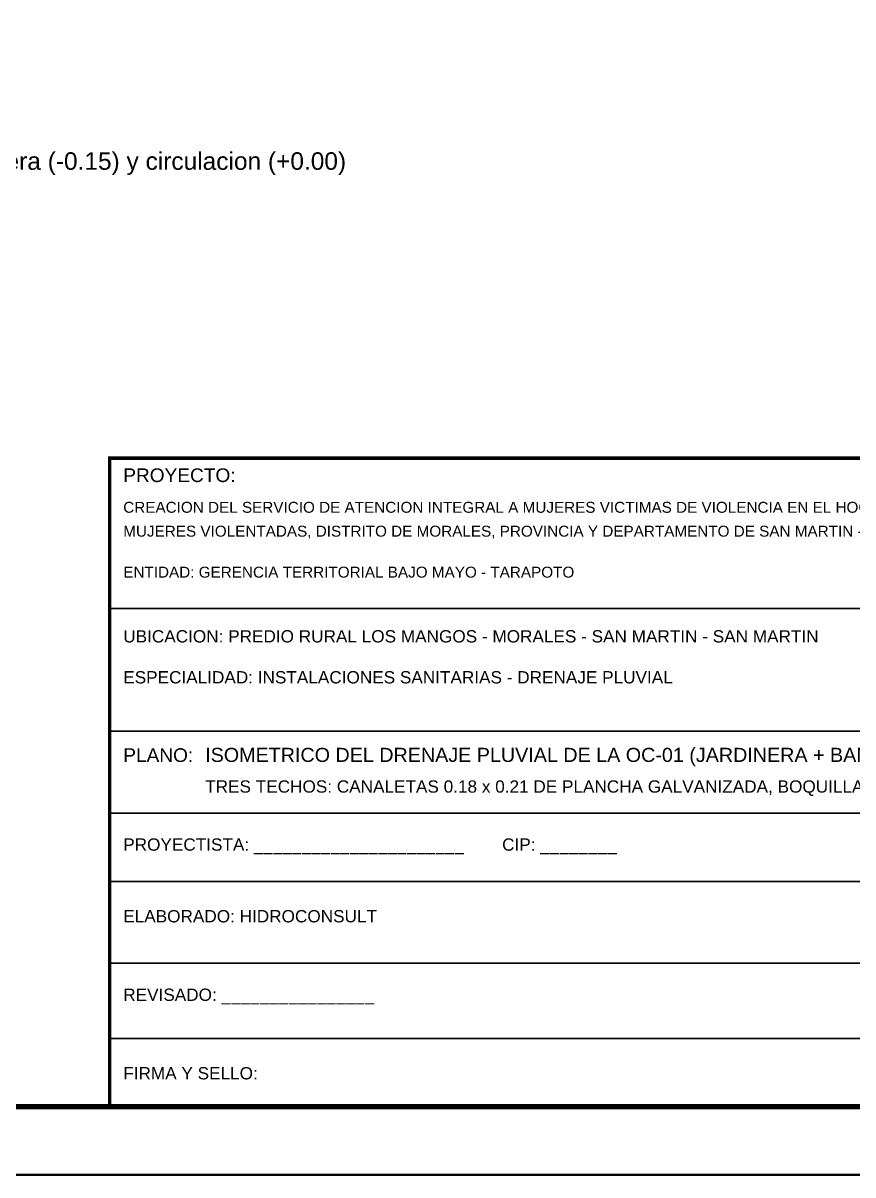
# Model space of a CAD drawing. Header units: metres. Extents: x 0 to 34.2, y 0 to 17.8.
# Drawn here: x 19 to 22.65, y 0 to 5.06 of the extents above; entities that cross this region are included whole.
import ezdxf

# ---------------------------------------------------------------- set-up
doc = ezdxf.new("R2010")
doc.units = ezdxf.units.M
doc.header["$LTSCALE"] = 0.25
doc.layers.add('MARCO', color=7, linetype='CONTINUOUS', lineweight=50)
doc.layers.add('ROTULO', color=7, linetype='CONTINUOUS', lineweight=35)
doc.layers.add('ROTULO-TEXTO', color=7, linetype='CONTINUOUS')
doc.layers.add('TEXTOS', color=7, linetype='CONTINUOUS')
doc.styles.get("Standard").update_dxf_attribs({"font": 'arial.ttf'})

msp = doc.modelspace()

# ---------------------------------------------------------------- linework, layer by layer
at = {"layer": 'MARCO'}
msp.add_lwpolyline([(0, 0), (25.23, 0), (25.23, 17.82), (0, 17.82)], close=True, dxfattribs=at)
at = {"layer": 'MARCO', "const_width": 0.024}
msp.add_lwpolyline([(0.75, 0.3), (24.93, 0.3), (24.93, 17.52), (0.75, 17.52)], close=True, dxfattribs=at)
at = {"layer": 'ROTULO'}
for p, q in [((19.38, 2.49), (24.93, 2.49)), ((19.38, 1.95), (24.93, 1.95)), ((19.38, 1.59), (24.93, 1.59)), ((19.38, 1.29), (24.93, 1.29)), ((19.38, 0.93), (24.93, 0.93)), ((19.38, 0.6), (24.93, 0.6))]:
    msp.add_line(p, q, dxfattribs=at)
at = {"layer": 'ROTULO', "const_width": 0.015}
msp.add_lwpolyline([(19.38, 0.3), (24.93, 0.3), (24.93, 3.15), (19.38, 3.15)], close=True, dxfattribs=at)

# ---------------------------------------------------------------- texts
at = {"layer": 'ROTULO-TEXTO'}
for s, height, p in [('PROYECTO:', 0.06, (19.44, 3.045)), ('CREACION DEL SERVICIO DE ATENCION INTEGRAL A MUJERES VICTIMAS DE VIOLENCIA EN EL HOGAR DE REFUGIO TEMPORAL', 0.048, (19.44, 2.91)), ('MUJERES VIOLENTADAS, DISTRITO DE MORALES, PROVINCIA Y DEPARTAMENTO DE SAN MARTIN - CUI N. 2675514', 0.048, (19.44, 2.805)), ('ENTIDAD: GERENCIA TERRITORIAL BAJO MAYO - TARAPOTO', 0.048, (19.44, 2.625)), ('UBICACION: PREDIO RURAL LOS MANGOS - MORALES - SAN MARTIN - SAN MARTIN', 0.054, (19.44, 2.34)), ('ESPECIALIDAD: INSTALACIONES SANITARIAS - DRENAJE PLUVIAL', 0.054, (19.44, 2.16)), ('PLANO:', 0.06, (19.44, 1.815)), ('ISOMETRICO DEL DRENAJE PLUVIAL DE LA OC-01 (JARDINERA + BANCA + PERGOLA)', 0.062, (19.8, 1.815)), ('TRES TECHOS: CANALETAS 0.18 x 0.21 DE PLANCHA GALVANIZADA, BOQUILLAS 4" Y BAJADAS PVC 4" - HOGAR DE REFUGIO TEMPORAL', 0.054, (19.8, 1.68)), ('PROYECTISTA: ______________________        CIP: ________', 0.054, (19.44, 1.425)), ('ELABORADO: HIDROCONSULT', 0.054, (19.44, 1.11)), ('REVISADO: ________________', 0.054, (19.44, 0.765)), ('FIRMA Y SELLO:', 0.054, (19.44, 0.42))]:
    msp.add_text(s, height=height, dxfattribs=at).set_placement(p)
at = {"layer": 'TEXTOS'}
msp.add_text('Jardinera (-0.15) y circulacion (+0.00)', height=0.07695, dxfattribs=at).set_placement((18.63, 4.4171))

doc.saveas('drawing.dxf')
